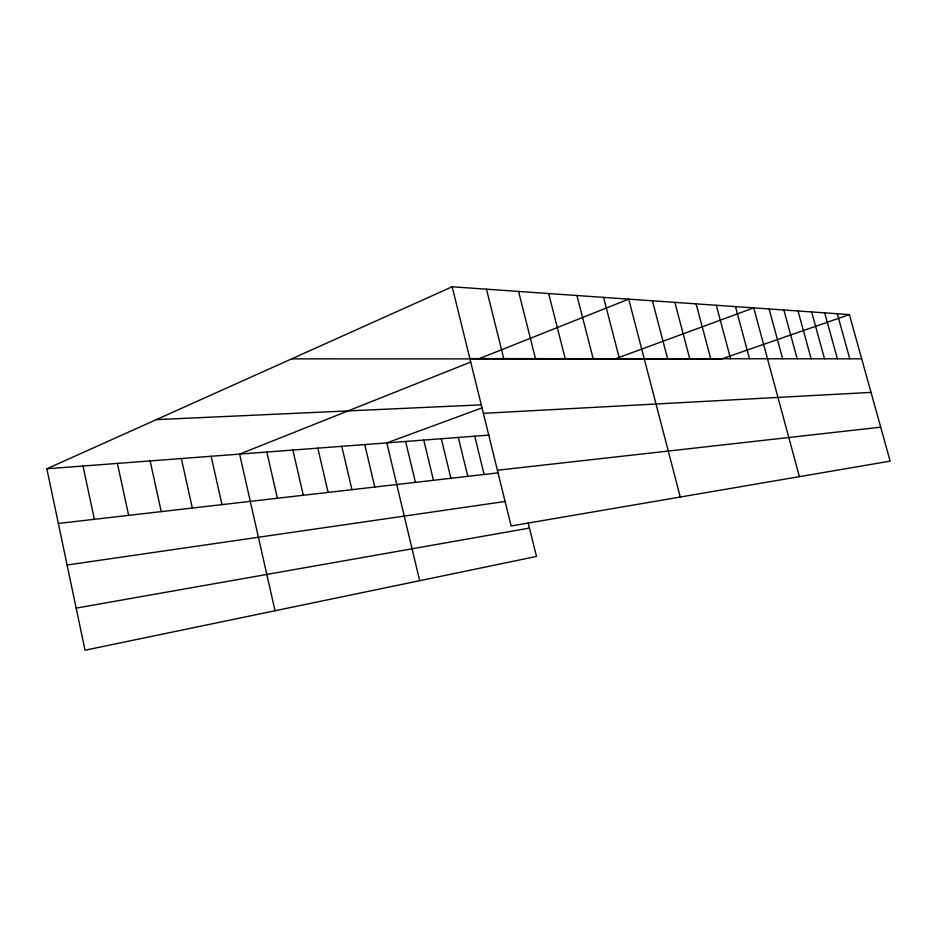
<?xml version="1.0" encoding="UTF-8"?>
<svg xmlns="http://www.w3.org/2000/svg" width="937" height="937" viewBox="0 0 937 937"><rect width="100%" height="100%" fill="white"/><g stroke="black" fill="none" stroke-linecap="round" stroke-linejoin="round"><path stroke-width="1.41" d="M528.14 522.776L536.479 556.437L85.033 650.219L46.85 468.781L452.173 286.781L849.39 314.586L890.15 461.121L511.133 525.973L452.173 286.781M470.655 362.08L239.603 454.105L275.033 610.748M478.62 358.906L628.692 299.137L680.262 497.032M482.379 407.736L386.829 442.896L419.659 580.706M614.977 358.941L753.723 307.886L799.39 476.652M849.39 314.586L721.584 358.976L291.641 358.859M76.178 608.101L529.452 528.07M67.101 565.011L505.558 501.4M58.352 523.455L498.507 472.81M497.395 470.245L880.71 427.178M46.85 468.781L489.208 435.096M483.375 413.334L871.035 392.392M156.303 419.635L481.489 404.843M469.882 358.602L861.689 358.824M837.28 313.743L849.777 358.812M824.701 312.864L837.397 358.812M811.629 311.951L824.525 358.801M798.031 310.99L811.137 358.789M783.871 310.006L797.188 358.789M769.113 308.964L782.653 358.777M735.486 306.61L749.518 358.754M716.301 305.275L730.614 358.754M696.121 303.857L710.726 358.742M674.863 302.37L689.749 358.73M652.41 300.8L667.612 358.719M603.58 297.38L619.439 358.684M576.958 295.518L593.156 358.672M548.672 293.539L565.222 358.66M518.571 291.43L535.495 358.637M486.467 289.182L503.778 358.625M474.731 436.197L484.124 474.462M458.298 437.45L467.786 476.336M441.315 438.739L450.908 478.28M423.758 440.074L433.456 480.294M405.604 441.456L415.419 482.368M364.751 444.571L374.788 487.041M341.771 446.317L351.937 489.664M317.83 448.144L328.126 492.405M292.871 450.041L303.295 495.263M266.822 452.032L277.375 498.25M211.141 456.272L221.975 504.621M181.356 458.544L192.319 508.041M150.143 460.922L161.246 511.614M117.406 463.417L128.638 515.362M83.006 466.029L94.379 519.309"/></g></svg>
